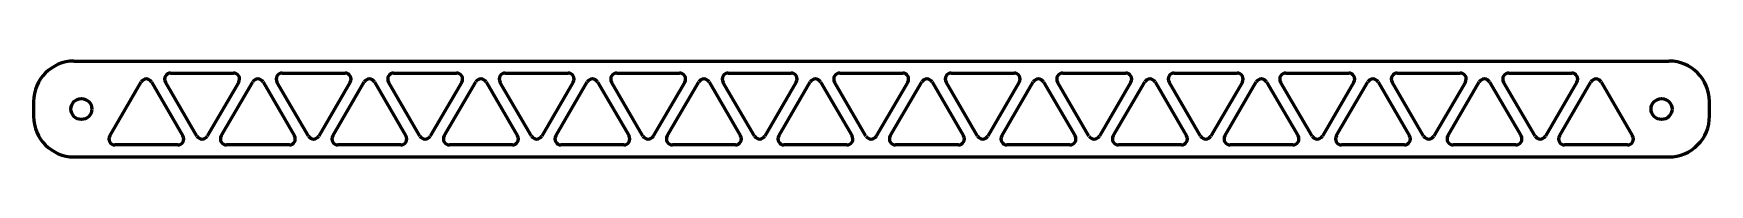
# Model space of a CAD drawing. Header units: millimetres. Extents: x -526 to -246, y 227 to 243.
import ezdxf

# ---------------------------------------------------------------- set-up
doc = ezdxf.new("R2010")
doc.units = ezdxf.units.MM
doc.linetypes.add('K5LT_BASIC', pattern=[0])
doc.layers.add('Системный слой', color=7, linetype='Continuous')

msp = doc.modelspace()

# ---------------------------------------------------------------- linework, layer by layer
at = {"layer": 'Системный слой', "color": 143, "linetype": 'K5LT_BASIC', "lineweight": 60, "true_color": 0x33acca}
for p, q in [((-519.38, 242.68), (-252.91, 242.68)), ((-513.41, 230.19), (-508.15, 239.2)), ((-506.43, 239.2), (-501.17, 230.19)), ((-498.84, 230.17), (-504.1, 239.18)), ((-503.23, 240.68), (-492.72, 240.68)), ((-491.85, 239.18), (-497.11, 230.17)), ((-494.78, 230.19), (-489.52, 239.2)), ((-487.8, 239.2), (-482.54, 230.19)), ((-480.21, 230.17), (-485.47, 239.18)), ((-484.6, 240.68), (-474.09, 240.68)), ((-473.22, 239.18), (-478.48, 230.17)), ((-476.15, 230.19), (-470.89, 239.2)), ((-469.17, 239.2), (-463.91, 230.19)), ((-461.58, 230.17), (-466.84, 239.18)), ((-465.97, 240.68), (-455.45, 240.68)), ((-454.59, 239.18), (-459.85, 230.17)), ((-457.52, 230.19), (-452.26, 239.2)), ((-450.53, 239.2), (-445.28, 230.19)), ((-442.95, 230.17), (-448.21, 239.18)), ((-447.34, 240.68), (-436.82, 240.68)), ((-435.96, 239.18), (-441.22, 230.17)), ((-438.89, 230.19), (-433.63, 239.2)), ((-431.9, 239.2), (-426.65, 230.19)), ((-424.32, 230.17), (-429.58, 239.18)), ((-428.71, 240.68), (-418.19, 240.68)), ((-417.33, 239.18), (-422.59, 230.17)), ((-420.26, 230.19), (-415, 239.2)), ((-413.27, 239.2), (-408.02, 230.19)), ((-405.69, 230.17), (-410.95, 239.18)), ((-410.08, 240.68), (-399.56, 240.68)), ((-398.7, 239.18), (-403.96, 230.17)), ((-401.63, 230.19), (-396.37, 239.2)), ((-394.64, 239.2), (-389.38, 230.19)), ((-387.06, 230.17), (-392.31, 239.18)), ((-391.45, 240.68), (-380.93, 240.68)), ((-380.07, 239.18), (-385.33, 230.17)), ((-383, 230.19), (-377.74, 239.2)), ((-376.01, 239.2), (-370.75, 230.19)), ((-368.43, 230.17), (-373.68, 239.18)), ((-372.82, 240.68), (-362.3, 240.68)), ((-361.44, 239.18), (-366.7, 230.17)), ((-364.37, 230.19), (-359.11, 239.2)), ((-357.38, 239.2), (-352.12, 230.19)), ((-349.8, 230.17), (-355.05, 239.18)), ((-354.19, 240.68), (-343.67, 240.68)), ((-342.81, 239.18), (-348.07, 230.17)), ((-345.74, 230.19), (-340.48, 239.2)), ((-338.75, 239.2), (-333.49, 230.19)), ((-331.16, 230.17), (-336.42, 239.18)), ((-335.56, 240.68), (-325.04, 240.68)), ((-324.18, 239.18), (-329.44, 230.17)), ((-327.11, 230.19), (-321.85, 239.2)), ((-320.12, 239.2), (-314.86, 230.19)), ((-312.53, 230.17), (-317.79, 239.18)), ((-316.93, 240.68), (-306.41, 240.68)), ((-305.55, 239.18), (-310.81, 230.17)), ((-308.48, 230.19), (-303.22, 239.2)), ((-301.49, 239.2), (-296.23, 230.19)), ((-293.9, 230.17), (-299.16, 239.18)), ((-298.3, 240.68), (-287.78, 240.68)), ((-286.92, 239.18), (-292.18, 230.17)), ((-289.85, 230.19), (-284.59, 239.2)), ((-282.86, 239.2), (-277.6, 230.19)), ((-275.27, 230.17), (-280.53, 239.18)), ((-279.67, 240.68), (-269.15, 240.68)), ((-268.29, 239.18), (-273.55, 230.17)), ((-271.22, 230.19), (-265.96, 239.2)), ((-264.23, 239.2), (-258.97, 230.19)), ((-526.14, 235.92), (-526.14, 233.45)), ((-246.13, 233.48), (-246.15, 235.95)), ((-502.03, 228.68), (-512.55, 228.68)), ((-483.4, 228.68), (-493.92, 228.68)), ((-464.77, 228.68), (-475.29, 228.68)), ((-446.14, 228.68), (-456.66, 228.68)), ((-427.51, 228.68), (-438.03, 228.68)), ((-408.88, 228.68), (-419.4, 228.68)), ((-390.25, 228.68), (-400.77, 228.68)), ((-371.62, 228.68), (-382.14, 228.68)), ((-352.99, 228.68), (-363.51, 228.68)), ((-334.36, 228.68), (-344.88, 228.68)), ((-315.73, 228.68), (-326.24, 228.68)), ((-297.1, 228.68), (-307.61, 228.68)), ((-278.47, 228.68), (-288.98, 228.68)), ((-259.84, 228.68), (-270.35, 228.68)), ((-519.38, 226.68), (-252.9, 226.68))]:
    msp.add_line(p, q, dxfattribs=at)
for centre in [(-518.14, 234.68), (-254.14, 234.68)]:
    msp.add_circle(centre, 1.75, dxfattribs=at)
for centre, radius, start, end in [((-519.38, 235.92), 6.76, 90, 180), ((-252.91, 235.92), 6.76, 0.2412, 90), ((-507.29, 238.7), 1, 30.2564, 149.7436), ((-503.23, 239.68), 1, 90, 210.2564), ((-492.72, 239.68), 1, 329.7436, 90), ((-488.66, 238.7), 1, 30.2564, 149.7436), ((-484.6, 239.68), 1, 90, 210.2564), ((-474.09, 239.68), 1, 329.7436, 90), ((-470.03, 238.7), 1, 30.2564, 149.7436), ((-465.97, 239.68), 1, 90, 210.2564), ((-455.45, 239.68), 1, 329.7436, 90), ((-451.4, 238.7), 1, 30.2564, 149.7436), ((-447.34, 239.68), 1, 90, 210.2564), ((-436.82, 239.68), 1, 329.7436, 90), ((-432.77, 238.7), 1, 30.2564, 149.7436), ((-428.71, 239.68), 1, 90, 210.2564), ((-418.19, 239.68), 1, 329.7436, 90), ((-414.14, 238.7), 1, 30.2564, 149.7436), ((-410.08, 239.68), 1, 90, 210.2564), ((-399.56, 239.68), 1, 329.7436, 90), ((-395.51, 238.7), 1, 30.2564, 149.7436), ((-391.45, 239.68), 1, 90, 210.2564), ((-380.93, 239.68), 1, 329.7436, 90), ((-376.88, 238.7), 1, 30.2564, 149.7436), ((-372.82, 239.68), 1, 90, 210.2564), ((-362.3, 239.68), 1, 329.7436, 90), ((-358.25, 238.7), 1, 30.2564, 149.7436), ((-354.19, 239.68), 1, 90, 210.2564), ((-343.67, 239.68), 1, 329.7436, 90), ((-339.62, 238.7), 1, 30.2564, 149.7436), ((-335.56, 239.68), 1, 90, 210.2564), ((-325.04, 239.68), 1, 329.7436, 90), ((-320.99, 238.7), 1, 30.2564, 149.7436), ((-316.93, 239.68), 1, 90, 210.2564), ((-306.41, 239.68), 1, 329.7436, 90), ((-302.36, 238.7), 1, 30.2564, 149.7436), ((-298.3, 239.68), 1, 90, 210.2564), ((-287.78, 239.68), 1, 329.7436, 90), ((-283.73, 238.7), 1, 30.2564, 149.7436), ((-279.67, 239.68), 1, 90, 210.2564), ((-269.15, 239.68), 1, 329.7436, 90), ((-265.09, 238.7), 1, 30.2564, 149.7436), ((-519.38, 233.45), 6.76, 180, 270), ((-252.9, 233.45), 6.76, 270, 0.2412), ((-512.55, 229.68), 1, 149.7436, 270), ((-502.03, 229.68), 1, 270, 30.2564), ((-497.97, 230.67), 1, 210.2564, 329.7436), ((-493.92, 229.68), 1, 149.7436, 270), ((-483.4, 229.68), 1, 270, 30.2564), ((-479.34, 230.67), 1, 210.2564, 329.7436), ((-475.29, 229.68), 1, 149.7436, 270), ((-464.77, 229.68), 1, 270, 30.2564), ((-460.71, 230.67), 1, 210.2564, 329.7436), ((-456.66, 229.68), 1, 149.7436, 270), ((-446.14, 229.68), 1, 270, 30.2564), ((-442.08, 230.67), 1, 210.2564, 329.7436), ((-438.03, 229.68), 1, 149.7436, 270), ((-427.51, 229.68), 1, 270, 30.2564), ((-423.45, 230.67), 1, 210.2564, 329.7436), ((-419.4, 229.68), 1, 149.7436, 270), ((-408.88, 229.68), 1, 270, 30.2564), ((-404.82, 230.67), 1, 210.2564, 329.7436), ((-400.77, 229.68), 1, 149.7436, 270), ((-390.25, 229.68), 1, 270, 30.2564), ((-386.19, 230.67), 1, 210.2564, 329.7436), ((-382.14, 229.68), 1, 149.7436, 270), ((-371.62, 229.68), 1, 270, 30.2564), ((-367.56, 230.67), 1, 210.2564, 329.7436), ((-363.51, 229.68), 1, 149.7436, 270), ((-352.99, 229.68), 1, 270, 30.2564), ((-348.93, 230.67), 1, 210.2564, 329.7436), ((-344.88, 229.68), 1, 149.7436, 270), ((-334.36, 229.68), 1, 270, 30.2564), ((-330.3, 230.67), 1, 210.2564, 329.7436), ((-326.24, 229.68), 1, 149.7436, 270), ((-315.73, 229.68), 1, 270, 30.2564), ((-311.67, 230.67), 1, 210.2564, 329.7436), ((-307.61, 229.68), 1, 149.7436, 270), ((-297.1, 229.68), 1, 270, 30.2564), ((-293.04, 230.67), 1, 210.2564, 329.7436), ((-288.98, 229.68), 1, 149.7436, 270), ((-278.47, 229.68), 1, 270, 30.2564), ((-274.41, 230.67), 1, 210.2564, 329.7436), ((-270.35, 229.68), 1, 149.7436, 270), ((-259.84, 229.68), 1, 270, 30.2564)]:
    msp.add_arc(centre, radius, start, end, dxfattribs=at)

doc.saveas('drawing.dxf')
